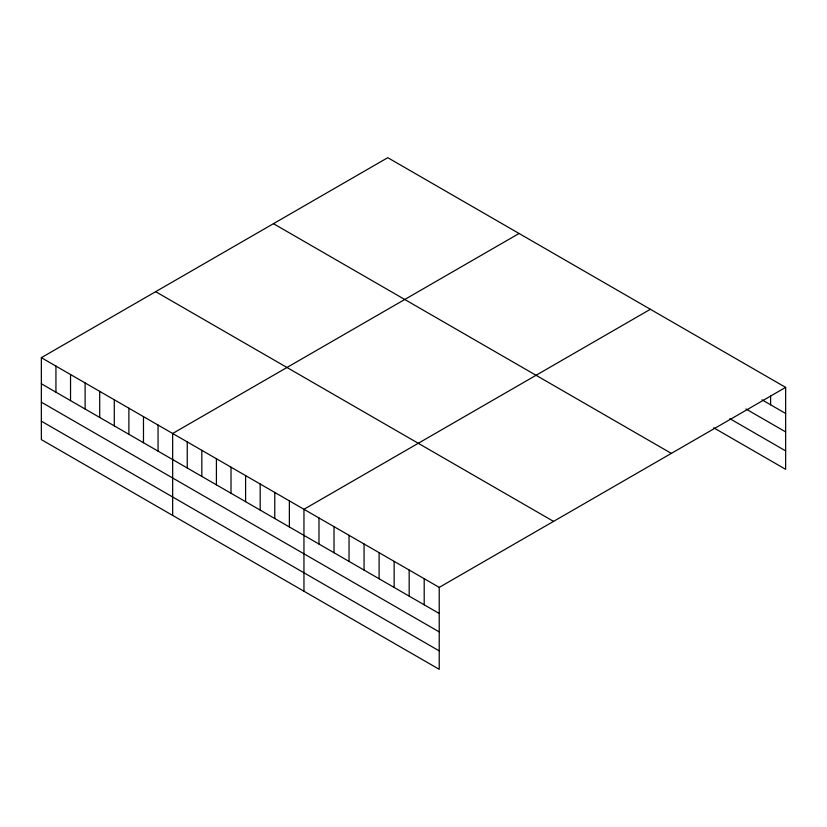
<?xml version="1.0" encoding="UTF-8"?>
<svg xmlns="http://www.w3.org/2000/svg" width="827" height="827" viewBox="0 0 827 827"><rect width="100%" height="100%" fill="white"/><g stroke="black" fill="none" stroke-linecap="round" stroke-linejoin="round"><path stroke-width="1.24" d="M41.35 357.678L439.23 587.387L439.23 669.322L41.35 439.613L41.35 357.678L387.77 157.678L785.65 387.387L785.65 469.322L713.711 427.797M519.067 233.483L172.657 433.482L172.657 515.417M650.373 309.288L303.954 509.287L303.954 591.222M439.23 587.387L785.65 387.387M762.029 399.834L785.65 413.469M745.923 408.972L785.65 431.901M729.817 418.658L785.65 450.891M273.448 223.672L671.338 453.392M155.662 291.673L553.552 521.392M41.35 383.759L439.23 613.479M41.35 402.191L439.23 631.911M41.35 421.181L439.23 650.89M770.619 396.102L770.619 404.796M424.199 578.714L424.199 604.795M409.169 570.03L409.169 596.122M394.138 561.357L394.138 587.439M379.107 552.684L379.107 578.766M364.076 544.001L364.076 570.082M349.046 535.327L349.046 561.409M334.015 526.644L334.015 552.725M318.984 517.971L318.984 544.052M289.367 500.862L289.367 526.944M274.771 492.437L274.771 518.529M260.185 484.022L260.185 510.104M245.598 475.597L245.598 501.679M231.012 467.172L231.012 493.254M216.416 458.747L216.416 484.839M201.829 450.333L201.829 476.414M187.243 441.907L187.243 467.989M158.06 425.057L158.06 451.139M143.474 416.632L143.474 442.724M128.888 408.218L128.888 434.299M114.291 399.792L114.291 425.874M99.705 391.367L99.705 417.449M85.119 382.942L85.119 409.024M70.533 374.517L70.533 400.609M55.936 366.103L55.936 392.184"/></g></svg>
